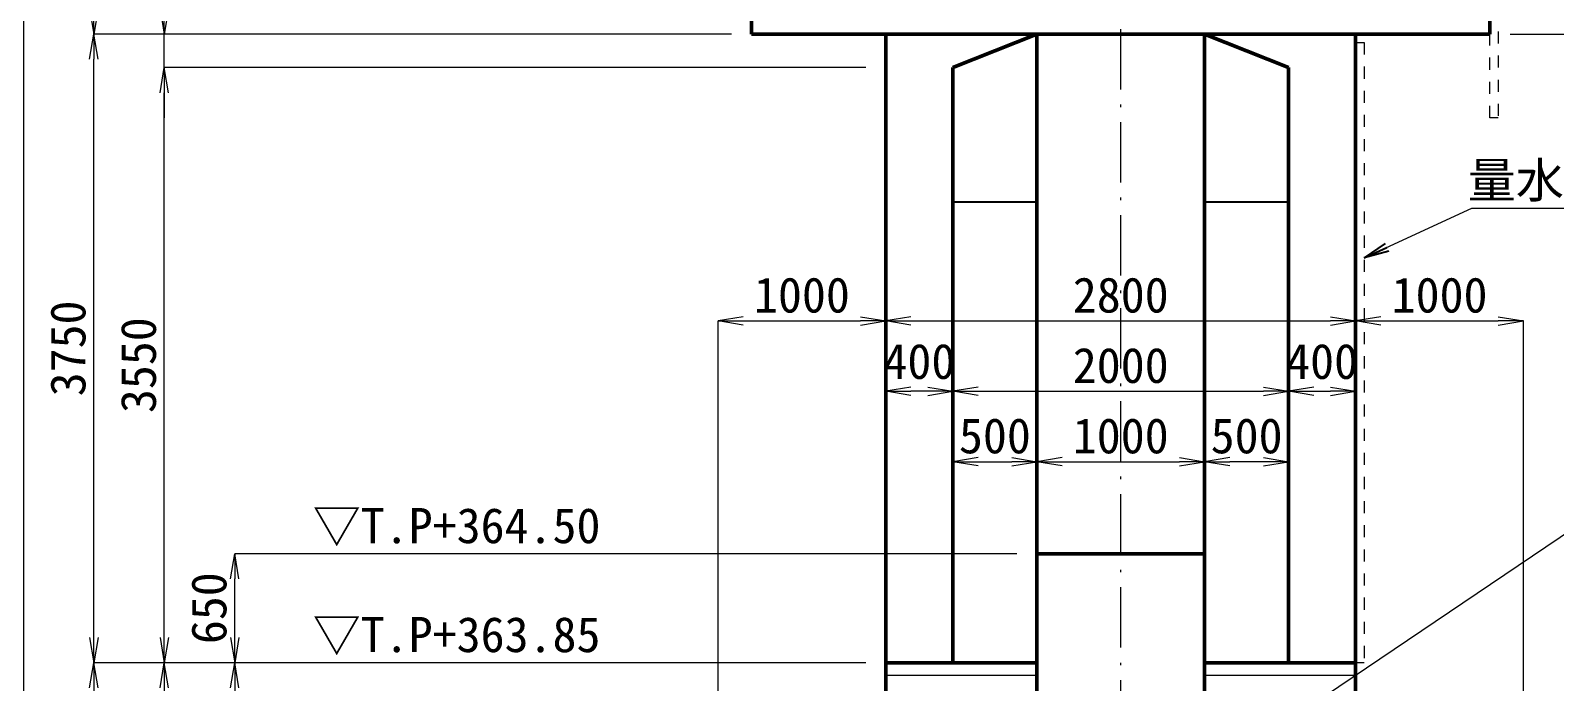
# Model space of a CAD drawing. Header units: millimetres. Extents: x 156724 to 219930, y -98905 to 17820.
# Drawn here: x 174141 to 183223, y -33706 to -29822 of the extents above; entities that cross this region are included whole.
import ezdxf
from ezdxf.enums import TextEntityAlignment as Align

# ---------------------------------------------------------------- set-up
doc = ezdxf.new("R2010")
doc.units = ezdxf.units.MM
doc.header["$LTSCALE"] = 60
doc.header["$PDSIZE"] = 300
doc.linetypes.add('SXF_一点短鎖線', pattern=[9.25, 6, -1.5, 0.25, -1.5])
doc.linetypes.add('SXF_跳び破線', pattern=[12, 6, -6])
doc.layers.get('Defpoints').update_dxf_attribs({"color": 151})
for name, color, linetype, lineweight in [('D-BMK', 2, 'SXF_一点短鎖線', 13), ('D-STR', 1, 'Continuous', 50), ('D-STR-DIM', 7, 'Continuous', 13), ('D-STR-HTXT', 7, 'Continuous', 13), ('D-STR-STR1', 2, 'Continuous', 13), ('D-STR-TXT', 7, 'Continuous', 13)]:
    doc.layers.add(name, color=color, linetype=linetype, lineweight=lineweight)
doc.styles.add('MS ゴシック', font='MS Gothic.ttf')
doc.styles.add('ＭＳ ゴシック', font='MS Gothic.ttf')
doc.dimstyles.new('DIM-60-F', dxfattribs={"dimscale": 60, "dimtxt": 3.5, "dimasz": 2.5, "dimexe": 0, "dimexo": 2, "dimgap": 0.8, "dimtad": 1, "dimdec": 0, "dimzin": 0, "dimdsep": 46, "dimtxsty": 'MS ゴシック', "dimblk": 'OPEN', "dimcen": 0.1, "dimaunit": 1, "dimadec": 4, "dimazin": 0, "dimtfac": 1, "dimtdec": 0, "dimtmove": 2, "dimatfit": 3, "dimldrblk": 'OPEN', "dimfxl": 1, "dimtolj": 1, "dimtzin": 0, "dimlwd": -1, "dimlwe": -1, "dimarcsym": 2})

# ---------------------------------------------------------------- blocks, each defined once
blk = doc.blocks.new('_Open')
at = {"color": 0, "linetype": 'ByBlock', "lineweight": -2}
for p, q in [((-1, 0.167), (0, 0)), ((-1, -0.167), (0, 0)), ((0, 0), (-1, 0))]:
    blk.add_line(p, q, dxfattribs=at)
blk = doc.blocks.new('*D307')
at = {"layer": 'D-STR-DIM', "color": 0, "transparency": 16777216}
for p, q in [((178238, -33823.7), (178238, -31554.4)), ((178388, -31554.4), (179088, -31554.4)), ((179238, -33473.7), (179238, -31554.4))]:
    blk.add_line(p, q, dxfattribs=at)
at = {"layer": 'Defpoints', "color": 0, "transparency": 16777216}
for p in [(179238, -31554.4), (179238, -33593.7), (178238, -33943.7)]:
    blk.add_point(p, dxfattribs=at)
at = {"layer": 'D-STR-DIM', "color": 0, "transparency": 16777216, "xscale": 150, "yscale": 150, "zscale": 150, "rotation": 180}
blk.add_blockref('_Open', (178238, -31554.4), dxfattribs=at)
at = {"layer": 'D-STR-DIM', "color": 0, "transparency": 16777216, "xscale": 150, "yscale": 150, "zscale": 150}
blk.add_blockref('_Open', (179238, -31554.4), dxfattribs=at)
at = {"layer": 'D-STR-DIM', "color": 0, "transparency": 16777216, "insert": (178738, -31401.4), "char_height": 210, "attachment_point": 5, "style": 'MS ゴシック'}
blk.add_mtext('\\A1;1000', dxfattribs=at)
blk = doc.blocks.new('*D308')
at = {"layer": 'D-STR-DIM', "color": 0, "transparency": 16777216}
for p, q in [((179238, -33473.7), (179238, -31554.4)), ((179388, -31554.4), (181888, -31554.4)), ((182038, -33473.7), (182038, -31554.4))]:
    blk.add_line(p, q, dxfattribs=at)
at = {"layer": 'Defpoints', "color": 0, "transparency": 16777216}
for p in [(182038, -31554.4), (179238, -33593.7), (182038, -33593.7)]:
    blk.add_point(p, dxfattribs=at)
at = {"layer": 'D-STR-DIM', "color": 0, "transparency": 16777216, "xscale": 150, "yscale": 150, "zscale": 150, "rotation": 180}
blk.add_blockref('_Open', (179238, -31554.4), dxfattribs=at)
at = {"layer": 'D-STR-DIM', "color": 0, "transparency": 16777216, "xscale": 150, "yscale": 150, "zscale": 150}
blk.add_blockref('_Open', (182038, -31554.4), dxfattribs=at)
at = {"layer": 'D-STR-DIM', "color": 0, "transparency": 16777216, "insert": (180638, -31401.4), "char_height": 210, "attachment_point": 5, "style": 'MS ゴシック'}
blk.add_mtext('\\A1;2800', dxfattribs=at)
blk = doc.blocks.new('*D309')
at = {"layer": 'D-STR-DIM', "color": 0, "transparency": 16777216}
for p, q in [((182038, -33473.7), (182038, -31554.4)), ((182188, -31554.4), (182888, -31554.4)), ((183038, -33823.7), (183038, -31554.4))]:
    blk.add_line(p, q, dxfattribs=at)
at = {"layer": 'Defpoints', "color": 0, "transparency": 16777216}
for p in [(183038, -31554.4), (182038, -33593.7), (183038, -33943.7)]:
    blk.add_point(p, dxfattribs=at)
at = {"layer": 'D-STR-DIM', "color": 0, "transparency": 16777216, "xscale": 150, "yscale": 150, "zscale": 150, "rotation": 180}
blk.add_blockref('_Open', (182038, -31554.4), dxfattribs=at)
at = {"layer": 'D-STR-DIM', "color": 0, "transparency": 16777216, "xscale": 150, "yscale": 150, "zscale": 150}
blk.add_blockref('_Open', (183038, -31554.4), dxfattribs=at)
at = {"layer": 'D-STR-DIM', "color": 0, "transparency": 16777216, "insert": (182538, -31401.4), "char_height": 210, "attachment_point": 5, "style": 'MS ゴシック'}
blk.add_mtext('\\A1;1000', dxfattribs=at)
blk = doc.blocks.new('*D310')
at = {"layer": 'D-STR-DIM', "color": 0, "transparency": 16777216}
for p, q in [((179638, -33473.7), (179638, -31974.4)), ((179788, -31974.4), (181488, -31974.4)), ((181638, -33473.7), (181638, -31974.4))]:
    blk.add_line(p, q, dxfattribs=at)
at = {"layer": 'Defpoints', "color": 0, "transparency": 16777216}
for p in [(181638, -31974.4), (179638, -33593.7), (181638, -33593.7)]:
    blk.add_point(p, dxfattribs=at)
at = {"layer": 'D-STR-DIM', "color": 0, "transparency": 16777216, "xscale": 150, "yscale": 150, "zscale": 150, "rotation": 180}
blk.add_blockref('_Open', (179638, -31974.4), dxfattribs=at)
at = {"layer": 'D-STR-DIM', "color": 0, "transparency": 16777216, "xscale": 150, "yscale": 150, "zscale": 150}
blk.add_blockref('_Open', (181638, -31974.4), dxfattribs=at)
at = {"layer": 'D-STR-DIM', "color": 0, "transparency": 16777216, "insert": (180638, -31821.4), "char_height": 210, "attachment_point": 5, "style": 'MS ゴシック'}
blk.add_mtext('\\A1;2000', dxfattribs=at)
blk = doc.blocks.new('*D311')
at = {"layer": 'D-STR-DIM', "color": 0, "transparency": 16777216}
for p, q in [((181638, -33473.7), (181638, -31974.4)), ((181788, -31974.4), (181888, -31974.4)), ((182038, -33473.7), (182038, -31974.4))]:
    blk.add_line(p, q, dxfattribs=at)
at = {"layer": 'Defpoints', "color": 0, "transparency": 16777216}
for p in [(182038, -31974.4), (181638, -33593.7), (182038, -33593.7)]:
    blk.add_point(p, dxfattribs=at)
at = {"layer": 'D-STR-DIM', "color": 0, "transparency": 16777216, "xscale": 150, "yscale": 150, "zscale": 150, "rotation": 180}
blk.add_blockref('_Open', (181638, -31974.4), dxfattribs=at)
at = {"layer": 'D-STR-DIM', "color": 0, "transparency": 16777216, "xscale": 150, "yscale": 150, "zscale": 150}
blk.add_blockref('_Open', (182038, -31974.4), dxfattribs=at)
at = {"layer": 'D-STR-DIM', "color": 0, "transparency": 16777216, "insert": (181838, -31797.4), "char_height": 210, "attachment_point": 5, "style": 'MS ゴシック'}
blk.add_mtext('\\A1;400', dxfattribs=at)
blk = doc.blocks.new('*D312')
at = {"layer": 'D-STR-DIM', "color": 0, "transparency": 16777216}
for p, q in [((179238, -33473.7), (179238, -31974.4)), ((179488, -31974.4), (179388, -31974.4)), ((179638, -33473.7), (179638, -31974.4))]:
    blk.add_line(p, q, dxfattribs=at)
at = {"layer": 'Defpoints', "color": 0, "transparency": 16777216}
for p in [(179238, -31974.4), (179238, -33593.7), (179638, -33593.7)]:
    blk.add_point(p, dxfattribs=at)
at = {"layer": 'D-STR-DIM', "color": 0, "transparency": 16777216, "xscale": 150, "yscale": 150, "zscale": 150, "rotation": 180}
blk.add_blockref('_Open', (179238, -31974.4), dxfattribs=at)
at = {"layer": 'D-STR-DIM', "color": 0, "transparency": 16777216, "xscale": 150, "yscale": 150, "zscale": 150}
blk.add_blockref('_Open', (179638, -31974.4), dxfattribs=at)
at = {"layer": 'D-STR-DIM', "color": 0, "transparency": 16777216, "insert": (179438, -31797.4), "char_height": 210, "attachment_point": 5, "style": 'MS ゴシック'}
blk.add_mtext('\\A1;400', dxfattribs=at)
blk = doc.blocks.new('*D313')
at = {"layer": 'D-STR-DIM', "color": 0, "transparency": 16777216}
for p, q in [((179638, -33473.7), (179638, -32394.4)), ((179788, -32394.4), (179988, -32394.4)), ((180138, -33473.7), (180138, -32394.4))]:
    blk.add_line(p, q, dxfattribs=at)
at = {"layer": 'Defpoints', "color": 0, "transparency": 16777216}
for p in [(180138, -32394.4), (179638, -33593.7), (180138, -33593.7)]:
    blk.add_point(p, dxfattribs=at)
at = {"layer": 'D-STR-DIM', "color": 0, "transparency": 16777216, "xscale": 150, "yscale": 150, "zscale": 150, "rotation": 180}
blk.add_blockref('_Open', (179638, -32394.4), dxfattribs=at)
at = {"layer": 'D-STR-DIM', "color": 0, "transparency": 16777216, "xscale": 150, "yscale": 150, "zscale": 150}
blk.add_blockref('_Open', (180138, -32394.4), dxfattribs=at)
at = {"layer": 'D-STR-DIM', "color": 0, "transparency": 16777216, "insert": (179888, -32241.4), "char_height": 210, "attachment_point": 5, "style": 'MS ゴシック'}
blk.add_mtext('\\A1;500', dxfattribs=at)
blk = doc.blocks.new('*D314')
at = {"layer": 'D-STR-DIM', "color": 0, "transparency": 16777216}
for p, q in [((181138, -33473.7), (181138, -32394.4)), ((181488, -32394.4), (181288, -32394.4)), ((181638, -33473.7), (181638, -32394.4))]:
    blk.add_line(p, q, dxfattribs=at)
at = {"layer": 'Defpoints', "color": 0, "transparency": 16777216}
for p in [(181138, -32394.4), (181138, -33593.7), (181638, -33593.7)]:
    blk.add_point(p, dxfattribs=at)
at = {"layer": 'D-STR-DIM', "color": 0, "transparency": 16777216, "xscale": 150, "yscale": 150, "zscale": 150, "rotation": 180}
blk.add_blockref('_Open', (181138, -32394.4), dxfattribs=at)
at = {"layer": 'D-STR-DIM', "color": 0, "transparency": 16777216, "xscale": 150, "yscale": 150, "zscale": 150}
blk.add_blockref('_Open', (181638, -32394.4), dxfattribs=at)
at = {"layer": 'D-STR-DIM', "color": 0, "transparency": 16777216, "insert": (181388, -32241.4), "char_height": 210, "attachment_point": 5, "style": 'MS ゴシック'}
blk.add_mtext('\\A1;500', dxfattribs=at)
blk = doc.blocks.new('*D315')
at = {"layer": 'D-STR-DIM', "color": 0, "transparency": 16777216}
for p, q in [((180138, -33473.7), (180138, -32394.4)), ((180288, -32394.4), (180988, -32394.4)), ((181138, -33473.7), (181138, -32394.4))]:
    blk.add_line(p, q, dxfattribs=at)
at = {"layer": 'Defpoints', "color": 0, "transparency": 16777216}
for p in [(181138, -32394.4), (180138, -33593.7), (181138, -33593.7)]:
    blk.add_point(p, dxfattribs=at)
at = {"layer": 'D-STR-DIM', "color": 0, "transparency": 16777216, "xscale": 150, "yscale": 150, "zscale": 150, "rotation": 180}
blk.add_blockref('_Open', (180138, -32394.4), dxfattribs=at)
at = {"layer": 'D-STR-DIM', "color": 0, "transparency": 16777216, "xscale": 150, "yscale": 150, "zscale": 150}
blk.add_blockref('_Open', (181138, -32394.4), dxfattribs=at)
at = {"layer": 'D-STR-DIM', "color": 0, "transparency": 16777216, "insert": (180638, -32241.4), "char_height": 210, "attachment_point": 5, "style": 'MS ゴシック'}
blk.add_mtext('\\A1;1000', dxfattribs=at)
blk = doc.blocks.new('*D330')
at = {"layer": 'D-STR-DIM', "color": 0, "transparency": 16777216}
for p, q in [((182957.9, -29143.7), (185864.3, -29143.7)), ((185864.3, -29693.7), (185864.3, -29293.7)), ((182957.9, -29843.7), (185864.3, -29843.7))]:
    blk.add_line(p, q, dxfattribs=at)
at = {"layer": 'Defpoints', "color": 0, "transparency": 16777216}
for p in [(182837.9, -29143.7), (185864.3, -29143.7), (182837.9, -29843.7)]:
    blk.add_point(p, dxfattribs=at)
at = {"layer": 'D-STR-DIM', "color": 0, "transparency": 16777216, "xscale": 150, "yscale": 150, "zscale": 150}
for p, rotation in [((185864.3, -29143.7), 90), ((185864.3, -29843.7), 270)]:
    blk.add_blockref('_Open', p, dxfattribs=dict(at, rotation=rotation))
at = {"layer": 'D-STR-DIM', "color": 0, "transparency": 16777216, "insert": (185711.3, -29493.7), "char_height": 210, "attachment_point": 5, "rotation": 90, "style": 'MS ゴシック'}
blk.add_mtext('\\A1;700', dxfattribs=at)
blk = doc.blocks.new('*D331')
at = {"layer": 'D-STR-DIM', "color": 0, "transparency": 16777216}
for p, q in [((182957.9, -29843.7), (185864.3, -29843.7)), ((185864.3, -29993.7), (185864.3, -33793.7)), ((183158, -33943.7), (185864.3, -33943.7))]:
    blk.add_line(p, q, dxfattribs=at)
at = {"layer": 'Defpoints', "color": 0, "transparency": 16777216}
for p in [(182837.9, -29843.7), (183038, -33943.7), (185864.3, -33943.7)]:
    blk.add_point(p, dxfattribs=at)
at = {"layer": 'D-STR-DIM', "color": 0, "transparency": 16777216, "xscale": 150, "yscale": 150, "zscale": 150}
for p, rotation in [((185864.3, -29843.7), 90), ((185864.3, -33943.7), 270)]:
    blk.add_blockref('_Open', p, dxfattribs=dict(at, rotation=rotation))
at = {"layer": 'D-STR-DIM', "color": 0, "transparency": 16777216, "insert": (185711.3, -31893.7), "char_height": 210, "attachment_point": 5, "rotation": 90, "style": 'MS ゴシック'}
blk.add_mtext('\\A1;4100', dxfattribs=at)
blk = doc.blocks.new('*D334')
at = {"layer": 'D-STR-DIM', "color": 0, "transparency": 16777216}
for p, q in [((182957.9, -29143.7), (186284.3, -29143.7)), ((186284.3, -35893.7), (186284.3, -29293.7)), ((183158, -36043.7), (186284.3, -36043.7))]:
    blk.add_line(p, q, dxfattribs=at)
at = {"layer": 'Defpoints', "color": 0, "transparency": 16777216}
for p in [(182837.9, -29143.7), (186284.3, -29143.7), (183038, -36043.7)]:
    blk.add_point(p, dxfattribs=at)
at = {"layer": 'D-STR-DIM', "color": 0, "transparency": 16777216, "xscale": 150, "yscale": 150, "zscale": 150}
for p, rotation in [((186284.3, -29143.7), 90), ((186284.3, -36043.7), 270)]:
    blk.add_blockref('_Open', p, dxfattribs=dict(at, rotation=rotation))
at = {"layer": 'D-STR-DIM', "color": 0, "transparency": 16777216, "insert": (186131.3, -32593.7), "char_height": 210, "attachment_point": 5, "rotation": 90, "style": 'MS ゴシック'}
blk.add_mtext('\\A1;6900', dxfattribs=at)
blk = doc.blocks.new('*D336')
at = {"layer": 'D-STR-DIM', "color": 0, "transparency": 16777216}
for p, q in [((178318, -29143.7), (174098.2, -29143.7)), ((174098.2, -29293.7), (174098.2, -37193.7)), ((178018, -37343.7), (174098.2, -37343.7))]:
    blk.add_line(p, q, dxfattribs=at)
at = {"layer": 'Defpoints', "color": 0, "transparency": 16777216}
for p in [(178438, -29143.7), (174098.2, -37343.7), (178138, -37343.7)]:
    blk.add_point(p, dxfattribs=at)
at = {"layer": 'D-STR-DIM', "color": 0, "transparency": 16777216, "xscale": 150, "yscale": 150, "zscale": 150}
for p, rotation in [((174098.2, -29143.7), 90), ((174098.2, -37343.7), 270)]:
    blk.add_blockref('_Open', p, dxfattribs=dict(at, rotation=rotation))
at = {"layer": 'D-STR-DIM', "color": 0, "transparency": 16777216, "insert": (173945.2, -33243.7), "char_height": 210, "attachment_point": 5, "rotation": 90, "style": 'MS ゴシック'}
blk.add_mtext('\\A1;8200', dxfattribs=at)
blk = doc.blocks.new('*D337')
at = {"layer": 'D-STR-DIM', "color": 0, "transparency": 16777216}
for p, q in [((178318, -29143.7), (174518.2, -29143.7)), ((174518.2, -29693.7), (174518.2, -29293.7)), ((178318.1, -29843.7), (174518.2, -29843.7))]:
    blk.add_line(p, q, dxfattribs=at)
at = {"layer": 'Defpoints', "color": 0, "transparency": 16777216}
for p in [(174518.2, -29143.7), (178438, -29143.7), (178438.1, -29843.7)]:
    blk.add_point(p, dxfattribs=at)
at = {"layer": 'D-STR-DIM', "color": 0, "transparency": 16777216, "xscale": 150, "yscale": 150, "zscale": 150}
for p, rotation in [((174518.2, -29143.7), 90), ((174518.2, -29843.7), 270)]:
    blk.add_blockref('_Open', p, dxfattribs=dict(at, rotation=rotation))
at = {"layer": 'D-STR-DIM', "color": 0, "transparency": 16777216, "insert": (174365.2, -29493.7), "char_height": 210, "attachment_point": 5, "rotation": 90, "style": 'MS ゴシック'}
blk.add_mtext('\\A1;700', dxfattribs=at)
blk = doc.blocks.new('*D338')
at = {"layer": 'D-STR-DIM', "color": 0, "transparency": 16777216}
for p, q in [((178318.1, -29843.7), (174518.2, -29843.7)), ((174518.2, -33443.7), (174518.2, -29993.7)), ((179118, -33593.7), (174518.2, -33593.7))]:
    blk.add_line(p, q, dxfattribs=at)
at = {"layer": 'Defpoints', "color": 0, "transparency": 16777216}
for p in [(174518.2, -29843.7), (178438.1, -29843.7), (179238, -33593.7)]:
    blk.add_point(p, dxfattribs=at)
at = {"layer": 'D-STR-DIM', "color": 0, "transparency": 16777216, "xscale": 150, "yscale": 150, "zscale": 150}
for p, rotation in [((174518.2, -29843.7), 90), ((174518.2, -33593.7), 270)]:
    blk.add_blockref('_Open', p, dxfattribs=dict(at, rotation=rotation))
at = {"layer": 'D-STR-DIM', "color": 0, "transparency": 16777216, "insert": (174365.2, -31718.7), "char_height": 210, "attachment_point": 5, "rotation": 90, "style": 'MS ゴシック'}
blk.add_mtext('\\A1;3750', dxfattribs=at)
blk = doc.blocks.new('*D339')
at = {"layer": 'D-STR-DIM', "color": 0, "transparency": 16777216}
for p, q in [((179118, -30043.7), (174938.2, -30043.7)), ((174938.2, -33443.7), (174938.2, -30193.7)), ((179118, -33593.7), (174938.2, -33593.7))]:
    blk.add_line(p, q, dxfattribs=at)
at = {"layer": 'Defpoints', "color": 0, "transparency": 16777216}
for p in [(174938.2, -30043.7), (179238, -30043.7), (179238, -33593.7)]:
    blk.add_point(p, dxfattribs=at)
at = {"layer": 'D-STR-DIM', "color": 0, "transparency": 16777216, "xscale": 150, "yscale": 150, "zscale": 150}
for p, rotation in [((174938.2, -30043.7), 90), ((174938.2, -33593.7), 270)]:
    blk.add_blockref('_Open', p, dxfattribs=dict(at, rotation=rotation))
at = {"layer": 'D-STR-DIM', "color": 0, "transparency": 16777216, "insert": (174785.2, -31818.7), "char_height": 210, "attachment_point": 5, "rotation": 90, "style": 'MS ゴシック'}
blk.add_mtext('\\A1;3550', dxfattribs=at)
blk = doc.blocks.new('*D340')
at = {"layer": 'D-STR-DIM', "color": 0, "transparency": 16777216}
for p, q in [((174938.2, -29693.7), (174938.2, -29061.8)), ((178318.1, -29843.7), (174938.2, -29843.7)), ((174938.2, -30043.7), (174938.2, -29843.7)), ((179118, -30043.7), (174938.2, -30043.7)), ((174938.2, -30193.7), (174938.2, -30343.7))]:
    blk.add_line(p, q, dxfattribs=at)
at = {"layer": 'Defpoints', "color": 0, "transparency": 16777216}
for p in [(174938.2, -29843.7), (178438.1, -29843.7), (179238, -30043.7)]:
    blk.add_point(p, dxfattribs=at)
at = {"layer": 'D-STR-DIM', "color": 0, "transparency": 16777216, "xscale": 150, "yscale": 150, "zscale": 150}
for p, rotation in [((174938.2, -29843.7), 270), ((174938.2, -30043.7), 90)]:
    blk.add_blockref('_Open', p, dxfattribs=dict(at, rotation=rotation))
at = {"layer": 'D-STR-DIM', "color": 0, "transparency": 16777216, "insert": (174785.2, -29302.8), "char_height": 210, "attachment_point": 5, "rotation": 90, "style": 'MS ゴシック'}
blk.add_mtext('\\A1;200', dxfattribs=at)
blk = doc.blocks.new('*D341')
at = {"layer": 'D-STR-DIM', "color": 0, "transparency": 16777216}
for p, q in [((179118, -33593.7), (174938.2, -33593.7)), ((174938.2, -33743.7), (174938.2, -36393.7)), ((178118, -36543.7), (174938.2, -36543.7))]:
    blk.add_line(p, q, dxfattribs=at)
at = {"layer": 'Defpoints', "color": 0, "transparency": 16777216}
for p in [(179238, -33593.7), (174938.2, -36543.7), (178238, -36543.7)]:
    blk.add_point(p, dxfattribs=at)
at = {"layer": 'D-STR-DIM', "color": 0, "transparency": 16777216, "xscale": 150, "yscale": 150, "zscale": 150}
for p, rotation in [((174938.2, -33593.7), 90), ((174938.2, -36543.7), 270)]:
    blk.add_blockref('_Open', p, dxfattribs=dict(at, rotation=rotation))
at = {"layer": 'D-STR-DIM', "color": 0, "transparency": 16777216, "insert": (174785.2, -35068.7), "char_height": 210, "attachment_point": 5, "rotation": 90, "style": 'MS ゴシック'}
blk.add_mtext('\\A1;2950', dxfattribs=at)
blk = doc.blocks.new('*D343')
at = {"layer": 'D-STR-DIM', "color": 0, "transparency": 16777216}
for p, q in [((179118, -33593.7), (174518.2, -33593.7)), ((174518.2, -33743.7), (174518.2, -37193.7)), ((178018, -37343.7), (174518.2, -37343.7))]:
    blk.add_line(p, q, dxfattribs=at)
at = {"layer": 'Defpoints', "color": 0, "transparency": 16777216}
for p in [(179238, -33593.7), (174518.2, -37343.7), (178138, -37343.7)]:
    blk.add_point(p, dxfattribs=at)
at = {"layer": 'D-STR-DIM', "color": 0, "transparency": 16777216, "xscale": 150, "yscale": 150, "zscale": 150}
for p, rotation in [((174518.2, -33593.7), 90), ((174518.2, -37343.7), 270)]:
    blk.add_blockref('_Open', p, dxfattribs=dict(at, rotation=rotation))
at = {"layer": 'D-STR-DIM', "color": 0, "transparency": 16777216, "insert": (174365.2, -35468.7), "char_height": 210, "attachment_point": 5, "rotation": 90, "style": 'MS ゴシック'}
blk.add_mtext('\\A1;3750', dxfattribs=at)
blk = doc.blocks.new('*D345')
at = {"layer": 'D-STR-DIM', "color": 0, "transparency": 16777216}
for p, q in [((179118, -33593.7), (175358.2, -33593.7)), ((175358.2, -33743.7), (175358.2, -36593.7)), ((178118, -36743.7), (175358.2, -36743.7))]:
    blk.add_line(p, q, dxfattribs=at)
at = {"layer": 'Defpoints', "color": 0, "transparency": 16777216}
for p in [(179238, -33593.7), (175358.2, -36743.7), (178238, -36743.7)]:
    blk.add_point(p, dxfattribs=at)
at = {"layer": 'D-STR-DIM', "color": 0, "transparency": 16777216, "xscale": 150, "yscale": 150, "zscale": 150}
for p, rotation in [((175358.2, -33593.7), 90), ((175358.2, -36743.7), 270)]:
    blk.add_blockref('_Open', p, dxfattribs=dict(at, rotation=rotation))
at = {"layer": 'D-STR-DIM', "color": 0, "transparency": 16777216, "insert": (175205.2, -35168.7), "char_height": 210, "attachment_point": 5, "rotation": 90, "style": 'MS ゴシック'}
blk.add_mtext('\\A1;3150', dxfattribs=at)
blk = doc.blocks.new('*D348')
at = {"layer": 'D-STR-DIM', "color": 0, "transparency": 16777216}
for p, q in [((180018, -32943.7), (175358.2, -32943.7)), ((175358.2, -33443.7), (175358.2, -33093.7)), ((179118, -33593.7), (175358.2, -33593.7))]:
    blk.add_line(p, q, dxfattribs=at)
at = {"layer": 'Defpoints', "color": 0, "transparency": 16777216}
for p in [(175358.2, -32943.7), (180138, -32943.7), (179238, -33593.7)]:
    blk.add_point(p, dxfattribs=at)
at = {"layer": 'D-STR-DIM', "color": 0, "transparency": 16777216, "xscale": 150, "yscale": 150, "zscale": 150}
for p, rotation in [((175358.2, -32943.7), 90), ((175358.2, -33593.7), 270)]:
    blk.add_blockref('_Open', p, dxfattribs=dict(at, rotation=rotation))
at = {"layer": 'D-STR-DIM', "color": 0, "transparency": 16777216, "insert": (175205.2, -33268.7), "char_height": 210, "attachment_point": 5, "rotation": 90, "style": 'MS ゴシック'}
blk.add_mtext('\\A1;650', dxfattribs=at)

msp = doc.modelspace()

# ---------------------------------------------------------------- linework, layer by layer
at = {"layer": 'D-BMK'}
msp.add_line((180638, -37943.7), (180638, -28780.2), dxfattribs=at)
at = {"layer": 'D-STR'}
for p, q in [((178438.1, -29143.7), (178438.1, -29843.7)), ((182837.9, -29143.7), (182837.9, -29843.7)), ((182837.9, -29843.7), (178438.1, -29843.7)), ((179238, -29843.7), (179238, -32943.7)), ((179638, -30043.7), (180138, -29843.7)), ((180138, -29843.7), (180138, -34193.7)), ((181138, -29843.7), (181138, -34193.7)), ((181138, -29843.7), (181638, -30043.7)), ((182038, -29843.7), (182038, -32943.7)), ((179638, -30043.7), (179638, -33593.7)), ((181638, -30043.7), (181638, -33593.7)), ((179238, -32943.7), (179238, -33543.7)), ((180138, -32943.7), (181138, -32943.7)), ((182038, -32943.7), (182038, -33593.7)), ((179238, -33943.7), (179238, -33543.7)), ((180138, -33593.7), (179238, -33593.7)), ((182038, -33593.7), (181138, -33593.7)), ((182038, -33943.7), (182038, -33593.7))]:
    msp.add_line(p, q, dxfattribs=at)
at = {"layer": 'D-STR-HTXT'}
msp.add_line((182730.4, -30882.9), (184686.4, -30882.9), dxfattribs=at)
at = {"layer": 'D-STR-STR1'}
for p, q in [((179238, -33668.7), (180138, -33668.7)), ((181138, -33668.7), (182038, -33668.7))]:
    msp.add_line(p, q, dxfattribs=at)
at = {"layer": 'D-STR-STR1', "linetype": 'SXF_跳び破線', "ltscale": 0.2}
for points in [[(182837.9, -28243.7), (182887.9, -28243.7), (182887.9, -30343.7), (182837.9, -30343.7)], [(182038, -29893.7), (182088, -29893.7), (182088, -33593.7), (182038, -33593.7)]]:
    msp.add_lwpolyline(points, close=True, dxfattribs=at)
at = {"layer": 'Defpoints'}
for p, q in [((179638, -30843.7), (180138, -30843.7)), ((181138, -30843.7), (181638, -30843.7))]:
    msp.add_line(p, q, dxfattribs=at)

# ---------------------------------------------------------------- texts
at = {"layer": 'D-STR-TXT'}
for s, style, p in [('量水標(門柱部)', 'ＭＳ ゴシック', (183708.4, -30882.9)), ('▽T.P+364.50', 'MS ゴシック', (176680, -32943.7)), ('▽T.P+363.85', 'MS ゴシック', (176680, -33593.7))]:
    msp.add_text(s, height=210, dxfattribs=dict(at, style=style)).set_placement(p, align=Align.BOTTOM_CENTER)

# ---------------------------------------------------------------- dimensions: what is measured, and where the dimension line sits
at = {"layer": 'D-STR-DIM'}
dim = msp.add_linear_dim(base=(174938.2, -29843.7), p1=(179238, -30043.7), p2=(178438.1, -29843.7), angle=90, dimstyle='DIM-60-F', override={"dimtmove": 0}, dxfattribs=at)
dim.commit()
dim.dimension.update_dxf_attribs({"geometry": '*D340', "text_midpoint": (174785.2, -29302.8)})
for base, p1, p2, angle, picture, middle in [((174098.2, -37343.7), (178438, -29143.7), (178138, -37343.7), 90, '*D336', (173945.2, -33243.7)), ((174518.2, -29143.7), (178438.1, -29843.7), (178438, -29143.7), 90, '*D337', (174365.2, -29493.7)), ((185864.3, -29143.7), (182837.9, -29843.7), (182837.9, -29143.7), 90, '*D330', (185711.3, -29493.7)), ((186284.3, -29143.7), (183038, -36043.7), (182837.9, -29143.7), 90, '*D334', (186131.3, -32593.7)), ((174518.2, -29843.7), (179238, -33593.7), (178438.1, -29843.7), 90, '*D338', (174365.2, -31718.7)), ((185864.3, -33943.7), (182837.9, -29843.7), (183038, -33943.7), 90, '*D331', (185711.3, -31893.7)), ((174938.2, -30043.7), (179238, -33593.7), (179238, -30043.7), 90, '*D339', (174785.2, -31818.7)), ((179238, -31974.4), (179638, -33593.7), (179238, -33593.7), 180, '*D312', (179438, -31797.4)), ((181138, -32394.4), (181638, -33593.7), (181138, -33593.7), 180, '*D314', (181388, -32241.4)), ((175358.2, -32943.7), (179238, -33593.7), (180138, -32943.7), 270, '*D348', (175205.2, -33268.7)), ((174518.2, -37343.7), (179238, -33593.7), (178138, -37343.7), 90, '*D343', (174365.2, -35468.7)), ((174938.2, -36543.7), (179238, -33593.7), (178238, -36543.7), 90, '*D341', (174785.2, -35068.7)), ((175358.2, -36743.7), (179238, -33593.7), (178238, -36743.7), 90, '*D345', (175205.2, -35168.7))]:
    dim = msp.add_linear_dim(base=base, p1=p1, p2=p2, angle=angle, dimstyle='DIM-60-F', dxfattribs=at)
    dim.commit()
    dim.dimension.update_dxf_attribs({"geometry": picture, "text_midpoint": middle})
for base, p1, p2, picture, middle in [((179238, -31554.4), (178238, -33943.7), (179238, -33593.7), '*D307', (178738, -31401.4)), ((182038, -31554.4), (179238, -33593.7), (182038, -33593.7), '*D308', (180638, -31401.4)), ((183038, -31554.4), (182038, -33593.7), (183038, -33943.7), '*D309', (182538, -31401.4)), ((181638, -31974.4), (179638, -33593.7), (181638, -33593.7), '*D310', (180638, -31821.4)), ((182038, -31974.4), (181638, -33593.7), (182038, -33593.7), '*D311', (181838, -31797.4)), ((180138, -32394.4), (179638, -33593.7), (180138, -33593.7), '*D313', (179888, -32241.4)), ((181138, -32394.4), (180138, -33593.7), (181138, -33593.7), '*D315', (180638, -32241.4))]:
    dim = msp.add_linear_dim(base=base, p1=p1, p2=p2, dimstyle='DIM-60-F', dxfattribs=at)
    dim.commit()
    dim.dimension.update_dxf_attribs({"geometry": picture, "text_midpoint": middle})

# ---------------------------------------------------------------- leaders
at = {"layer": 'D-STR-HTXT'}
for points in [[(182088, -31178.4), (182730.4, -30882.9)], [(181162.1, -34259.4), (183587.9, -32619.4)]]:
    msp.add_leader(points, dimstyle='DIM-60-F', override={"dimtad": 0}, dxfattribs=at)

doc.saveas('drawing.dxf')
